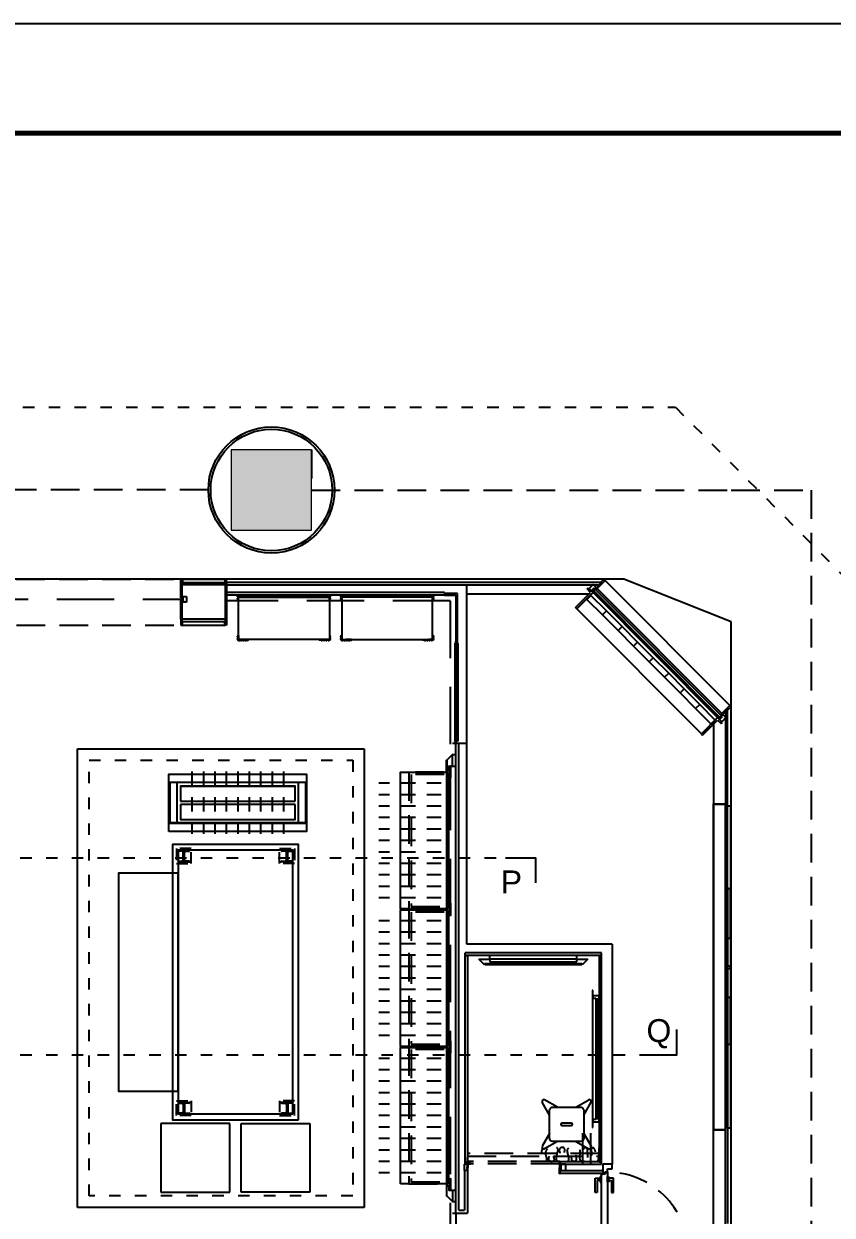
# Model space of a CAD drawing. Header units: millimetres. Extents: x 5896 to 6381, y 4295 to 4378.
# Drawn here: x 6188.71 to 6195.76, y 4313.63 to 4324.03 of the extents above; entities that cross this region are included whole.
import ezdxf

# ---------------------------------------------------------------- set-up
doc = ezdxf.new("R2010")
doc.units = ezdxf.units.MM
for name, pattern in [('CONTINOUS', [0]), ('DOT2', [0.125, 0, -0.125]), ('HIDDEN', [0.375, 0.25, -0.125]), ('HIDDEN2', [0.1875, 0.125, -0.0625]), ('NASCOSTA', [0.375, 0.25, -0.125]), ('NASCOSTA2', [0.1875, 0.125, -0.0625]), ('PHANTOM2', [1.25, 0.625, -0.125, 0.125, -0.125, 0.125, -0.125]), ('TRATTEGGIATA', [0.75, 0.5, -0.25])]:
    doc.linetypes.add(name, pattern=pattern)
for name, color, linetype in [('A-GLAZING', 2, 'Continuous'), ('ax-arredo piani', 2, 'Continuous'), ('ax-arredo piani rossi', 1, 'Continuous'), ('ax-arredo proiezioni', 1, 'NASCOSTA'), ('ax-arredo sez', 6, 'Continuous'), ('AX-proiez vestiti', 1, 'NASCOSTA2'), ('ax-tappeto', 6, 'DOT2'), ('AXlogo', 6, 'Continuous'), ('GA_X DIM', 8, 'Continuous'), ('Pareti02', 3, 'Continuous'), ('Piani', 6, 'Continuous'), ('piani-rossi', 1, 'Continuous'), ('proiezioni', 2, 'NASCOSTA'), ('R-PROIEZIONI', 2, 'NASCOSTA'), ('sezioni 02', 3, 'Continuous'), ('tenda', 2, 'HIDDEN2'), ('Urban', 6, 'Continuous'), ('VITI', 1, 'Continuous'), ('图框', 254, 'Continuous')]:
    doc.layers.add(name, color=color, linetype=linetype)
doc.layers.add('PROIEZ-FASCIONE', color=7, linetype='TRATTEGGIATA', true_color=0xb4b08e)
doc.layers.add('Sections', color=92, linetype='Continuous', true_color=0x00bd00)
doc.layers.add('R-BORDER', color=7, linetype='PHANTOM2', true_color=0xdb0000, plot=False)
doc.layers.add('R-HATCH', color=7, linetype='Continuous', lineweight=9, true_color=0xbababa)
doc.layers.add('R-WALL', color=7, linetype='Continuous', lineweight=9, true_color=0xbababa)
doc.styles.add('cart-inver', font='Arial.ttf')

# ---------------------------------------------------------------- blocks, each defined once
blk = doc.blocks.new('11')
at = {"layer": 'Sections', "linetype": 'DOT2'}
for p, q in [((6061.538, 4475.441), (6073.979, 4475.441)), ((6073.979, 4475.441), (6075.544, 4473.87)), ((6061.514, 4471.51), (6072.496, 4471.51)), ((6061.514, 4469.792), (6073.73, 4469.792))]:
    blk.add_line(p, q, dxfattribs=at)
at = {"layer": 'Sections', "elevation": 0}
for points in [[(6072.496, 4471.51), (6072.758, 4471.51), (6072.758, 4471.291)], [(6073.73, 4469.792), (6073.992, 4469.792), (6073.992, 4470.012)]]:
    blk.add_lwpolyline(points, dxfattribs=at)
at = {"layer": 'Sections', "char_height": 0.2, "width": 0.21739, "style": 'cart-inver'}
for s, insert, attachment_point in [('P', (6072.455, 4471.2), 7), ('Q', (6073.726, 4470.103), 1)]:
    blk.add_mtext(s, dxfattribs=dict(at, insert=insert, attachment_point=attachment_point))
blk = doc.blocks.new('bullone fianco')
at = {"layer": 'VITI'}
for p, q in [((0, 0.008), (-0.003, 0.008)), ((-0.003, 0), (-0.003, 0.007)), ((0, 0.006), (-0.003, 0.006)), ((0, 0.001), (-0.003, 0.001)), ((0, -0.001), (0, 0.008)), ((0, 0.007), (0, 0.008)), ((0, 0), (0, 0.007)), ((0, 0.007), (0, 0.007)), ((0, 0), (0, -0.001)), ((0, 0), (0, 0)), ((0, -0.001), (-0.003, -0.001))]:
    blk.add_line(p, q, dxfattribs=at)
for centre, radius, start, end in [((-0.001, 0.007), 0.00209, 147.1328, 212.8672), ((0.005, 0.004), 0.00787, 163.2213, 196.7787), ((-0.001, 0), 0.00209, 147.1328, 212.8672)]:
    blk.add_arc(centre, radius, start, end, dxfattribs=at)
blk = doc.blocks.new('111')
at = {"layer": 'R-HATCH', "ltscale": 10000}
h = blk.add_hatch(color=253, dxfattribs=at)
h.dxf.hatch_style = 1
h.paths.add_polyline_path([(6069.542, 4413.227), (6070.242, 4413.227), (6070.242, 4413.927), (6069.542, 4413.927)])
h.paths.add_polyline_path([(6070.242, 4421.625), (6070.242, 4422.325), (6069.542, 4422.325), (6069.542, 4421.625)])
h.paths.add_polyline_path([(6061.142, 4421.627), (6061.142, 4422.327), (6061.842, 4422.327), (6061.842, 4421.627)])
h.paths.add_polyline_path([(6061.842, 4413.227), (6061.842, 4413.927), (6061.142, 4413.927), (6061.142, 4413.227)])
h.paths.add_polyline_path([(6061.842, 4404.826), (6061.842, 4405.526), (6061.142, 4405.526), (6061.142, 4404.826)])
h.paths.add_polyline_path([(6053.442, 4405.017), (6053.442, 4405.717), (6052.742, 4405.717), (6052.742, 4405.017)])
h.paths.add_polyline_path([(6052.742, 4413.927), (6053.442, 4413.927), (6053.442, 4413.227), (6052.742, 4413.227)])
at = {"layer": 'A-GLAZING', "color": 253}
for p, q in [((6072.691, 4421.105), (6072.708, 4421.122)), ((6072.7, 4421.096), (6072.691, 4421.105)), ((6072.717, 4421.113), (6072.7, 4421.096)), ((6072.714, 4421.11), (6072.703, 4421.099)), ((6072.703, 4421.099), (6072.703, 4421.096)), ((6072.703, 4421.096), (6073.8, 4419.994)), ((6072.708, 4421.122), (6072.717, 4421.113)), ((6072.717, 4421.11), (6072.714, 4421.11)), ((6073.815, 4420.008), (6072.717, 4421.11)), ((6073.82, 4420.024), (6072.733, 4421.115)), ((6072.697, 4421.08), (6073.784, 4419.989)), ((6073.8, 4419.994), (6073.8, 4419.994)), ((6073.8, 4419.994), (6073.803, 4419.994)), ((6073.803, 4419.994), (6073.815, 4420.006)), ((6073.815, 4420.006), (6073.815, 4420.008)), ((6073.815, 4420.008), (6073.815, 4420.008))]:
    blk.add_line(p, q, dxfattribs=at)
at = {"layer": 'A-GLAZING', "color": 253, "linetype": 'TRATTEGGIATA'}
blk.add_line((6064.27, 4421.022), (6069.123, 4421.022), dxfattribs=at)
at = {"layer": 'ax-arredo piani', "color": 253}
for p, q in [((6073.891, 4420.094), (6072.803, 4421.187)), ((6073.643, 4419.848), (6072.556, 4420.939)), ((6072.694, 4417.613), (6072.691, 4417.613)), ((6072.691, 4417.613), (6072.691, 4416.413)), ((6072.694, 4416.413), (6072.694, 4417.613)), ((6072.751, 4417.563), (6072.694, 4417.563)), ((6072.694, 4417.563), (6072.694, 4417.543)), ((6072.751, 4417.543), (6072.751, 4417.563)), ((6072.694, 4417.543), (6072.721, 4417.543)), ((6072.721, 4417.543), (6072.721, 4416.483)), ((6072.741, 4417.543), (6072.751, 4417.543)), ((6072.741, 4416.483), (6072.741, 4417.543)), ((6069.528, 4416.45), (6068.928, 4416.45)), ((6068.928, 4416.45), (6068.928, 4415.85)), ((6069.528, 4415.85), (6069.528, 4416.45)), ((6069.628, 4416.45), (6070.228, 4416.45)), ((6069.628, 4415.85), (6069.628, 4416.45)), ((6070.228, 4416.45), (6070.228, 4415.85)), ((6072.691, 4416.413), (6072.694, 4416.413)), ((6072.721, 4416.483), (6072.694, 4416.483)), ((6072.694, 4416.483), (6072.694, 4416.463)), ((6072.694, 4416.463), (6072.751, 4416.463)), ((6072.751, 4416.483), (6072.741, 4416.483)), ((6072.751, 4416.463), (6072.751, 4416.483)), ((6068.928, 4415.85), (6069.528, 4415.85)), ((6070.228, 4415.85), (6069.628, 4415.85))]:
    blk.add_line(p, q, dxfattribs=at)
at = {"layer": 'ax-arredo piani', "color": 253, "elevation": 0}
for points in [[(6070.397, 4420.671), (6070.397, 4420.671), (6069.605, 4420.671), (6069.605, 4420.671), (6069.605, 4420.671), (6069.605, 4421.04), (6070.397, 4421.04), (6070.397, 4420.671)], [(6070.505, 4420.671), (6070.505, 4420.671), (6071.297, 4420.671), (6071.297, 4420.671), (6071.297, 4420.671), (6071.297, 4421.04), (6070.505, 4421.04), (6070.505, 4420.671)], [(6069.69, 4420.668), (6069.69, 4420.671), (6069.641, 4420.671), (6069.641, 4420.668)], [(6070.312, 4420.668), (6070.312, 4420.671), (6070.361, 4420.671), (6070.361, 4420.668)], [(6070.59, 4420.668), (6070.59, 4420.671), (6070.541, 4420.671), (6070.541, 4420.668)], [(6071.212, 4420.668), (6071.212, 4420.671), (6071.261, 4420.671), (6071.261, 4420.668)], [(6071.019, 4418.321), (6071.019, 4419.513), (6071.419, 4419.513), (6071.419, 4418.321)], [(6069.068, 4419.072), (6070.128, 4419.072), (6070.128, 4419.422), (6069.068, 4419.422)], [(6070.128, 4416.482), (6070.128, 4418.882), (6069.028, 4418.882), (6069.028, 4416.482)], [(6070.078, 4416.532), (6070.078, 4418.832), (6069.078, 4418.832), (6069.078, 4416.532)], [(6069.078, 4416.732), (6069.078, 4418.632), (6068.557, 4418.632), (6068.557, 4416.732)], [(6071.019, 4417.121), (6071.019, 4418.313), (6071.419, 4418.313), (6071.419, 4417.121)], [(6071.019, 4415.921), (6071.019, 4417.113), (6071.419, 4417.113), (6071.419, 4415.921)]]:
    blk.add_lwpolyline(points, close=True, dxfattribs=at)
for points in [[(6069.098, 4419.392), (6070.098, 4419.392)], [(6070.098, 4419.262), (6070.098, 4419.392), (6069.098, 4419.392), (6069.098, 4419.262)], [(6069.098, 4419.262), (6070.098, 4419.262)], [(6069.098, 4419.232), (6069.098, 4419.102), (6070.098, 4419.102), (6070.098, 4419.232)], [(6070.098, 4419.232), (6069.098, 4419.232)], [(6069.098, 4419.102), (6070.098, 4419.102)]]:
    blk.add_lwpolyline(points, dxfattribs=at)
blk.add_lwpolyline([(6072.587, 4416.292), (6072.347, 4416.292, -0.414214), (6072.317, 4416.322), (6072.317, 4416.562, -0.414214), (6072.347, 4416.592), (6072.587, 4416.592, -0.414214), (6072.617, 4416.562), (6072.617, 4416.322, -0.414214)], format="xyb", close=True, dxfattribs=at)
at = {"layer": 'ax-arredo piani rossi', "color": 253}
for p, q in [((6069.116, 4421.197), (6069.486, 4421.197)), ((6069.115, 4420.797), (6069.487, 4420.797)), ((6071.491, 4420.637), (6071.491, 4419.787)), ((6072.317, 4416.522), (6072.253, 4416.635)), ((6072.387, 4416.592), (6072.274, 4416.655)), ((6072.547, 4416.592), (6072.659, 4416.655)), ((6072.617, 4416.522), (6072.68, 4416.635)), ((6072.507, 4416.452), (6072.427, 4416.452)), ((6072.427, 4416.432), (6072.507, 4416.432)), ((6072.317, 4416.362), (6072.253, 4416.25)), ((6072.617, 4416.362), (6072.68, 4416.25)), ((6072.387, 4416.292), (6072.274, 4416.229)), ((6072.547, 4416.292), (6072.659, 4416.229))]:
    blk.add_line(p, q, dxfattribs=at)
for centre, radius, start, end in [((6072.267, 4416.642), 0.015, 60.7543, 209.2457), ((6072.667, 4416.642), 0.015, 330.7543, 119.2457), ((6072.427, 4416.442), 0.01, 90, 270), ((6072.507, 4416.442), 0.01, 270, 90), ((6072.267, 4416.242), 0.015, 150.7543, 299.2457), ((6072.667, 4416.242), 0.015, 240.7543, 29.2457)]:
    blk.add_arc(centre, radius, start, end, dxfattribs=at)
at = {"layer": 'ax-arredo proiezioni', "color": 253}
for p, q in [((6072.751, 4416.188), (6071.601, 4416.188)), ((6071.601, 4416.188), (6071.601, 4416.163)), ((6071.601, 4416.163), (6072.751, 4416.163)), ((6072.751, 4416.163), (6072.751, 4416.188))]:
    blk.add_line(p, q, dxfattribs=at)
at = {"layer": 'ax-arredo proiezioni', "color": 253, "elevation": 0}
for points in [[(6071.399, 4419.513), (6071.09, 4419.513), (6071.09, 4418.321), (6071.399, 4418.321)], [(6071.399, 4419.493), (6071.11, 4419.493), (6071.11, 4418.341), (6071.399, 4418.341)], [(6071.399, 4418.313), (6071.09, 4418.313), (6071.09, 4417.121), (6071.399, 4417.121)], [(6071.399, 4418.293), (6071.11, 4418.293), (6071.11, 4417.141), (6071.399, 4417.141)], [(6071.399, 4417.113), (6071.09, 4417.113), (6071.09, 4415.921), (6071.399, 4415.921)], [(6071.399, 4417.093), (6071.11, 4417.093), (6071.11, 4415.941), (6071.399, 4415.941)]]:
    blk.add_lwpolyline(points, dxfattribs=at)
at = {"layer": 'ax-arredo proiezioni', "color": 253, "linetype": 'NASCOSTA2', "ltscale": 0.5, "elevation": 0}
for points in [[(6069.063, 4418.847), (6069.063, 4418.717), (6069.193, 4418.717), (6069.193, 4418.847)], [(6070.093, 4418.847), (6070.093, 4418.717), (6069.963, 4418.717), (6069.963, 4418.847)], [(6069.063, 4416.517), (6069.063, 4416.647), (6069.193, 4416.647), (6069.193, 4416.517)], [(6070.093, 4416.517), (6070.093, 4416.647), (6069.963, 4416.647), (6069.963, 4416.517)]]:
    blk.add_lwpolyline(points, close=True, dxfattribs=at)
for points in [[(6069.128, 4418.732), (6069.079, 4418.732, -0.414214), (6069.078, 4418.733), (6069.078, 4418.734, -0.391021), (6069.082, 4418.738), (6069.114, 4418.741, 0.391021), (6069.122, 4418.749), (6069.122, 4418.814, 0.391021), (6069.114, 4418.822), (6069.082, 4418.825, -0.391021), (6069.078, 4418.829), (6069.078, 4418.831, -0.414214), (6069.079, 4418.832), (6069.128, 4418.832)], [(6069.128, 4418.732), (6069.177, 4418.732, 0.414214), (6069.178, 4418.733), (6069.178, 4418.734, 0.391021), (6069.174, 4418.738), (6069.141, 4418.741, -0.391021), (6069.134, 4418.749), (6069.134, 4418.814, -0.391021), (6069.141, 4418.822), (6069.174, 4418.825, 0.391021), (6069.178, 4418.829), (6069.178, 4418.831, 0.414214), (6069.177, 4418.832), (6069.128, 4418.832)], [(6070.028, 4418.732), (6069.979, 4418.732, -0.414214), (6069.978, 4418.733), (6069.978, 4418.734, -0.391021), (6069.982, 4418.738), (6070.014, 4418.741, 0.391021), (6070.022, 4418.749), (6070.022, 4418.814, 0.391021), (6070.014, 4418.822), (6069.982, 4418.825, -0.391021), (6069.978, 4418.829), (6069.978, 4418.831, -0.414214), (6069.979, 4418.832), (6070.028, 4418.832)], [(6070.028, 4418.732), (6070.077, 4418.732, 0.414214), (6070.078, 4418.733), (6070.078, 4418.734, 0.391021), (6070.074, 4418.738), (6070.041, 4418.741, -0.391021), (6070.034, 4418.749), (6070.034, 4418.814, -0.391021), (6070.041, 4418.822), (6070.074, 4418.825, 0.391021), (6070.078, 4418.829), (6070.078, 4418.831, 0.414214), (6070.077, 4418.832), (6070.028, 4418.832)], [(6069.128, 4416.632), (6069.079, 4416.632, 0.414214), (6069.078, 4416.631), (6069.078, 4416.629, 0.391021), (6069.082, 4416.625), (6069.114, 4416.622, -0.391021), (6069.122, 4416.614), (6069.122, 4416.549, -0.391021), (6069.114, 4416.541), (6069.082, 4416.538, 0.391021), (6069.078, 4416.534), (6069.078, 4416.533, 0.414214), (6069.079, 4416.532), (6069.128, 4416.532)], [(6069.128, 4416.632), (6069.177, 4416.632, -0.414214), (6069.178, 4416.631), (6069.178, 4416.629, -0.391021), (6069.174, 4416.625), (6069.141, 4416.622, 0.391021), (6069.134, 4416.614), (6069.134, 4416.549, 0.391021), (6069.141, 4416.541), (6069.174, 4416.538, -0.391021), (6069.178, 4416.534), (6069.178, 4416.533, -0.414214), (6069.177, 4416.532), (6069.128, 4416.532)], [(6070.028, 4416.632), (6069.979, 4416.632, 0.414214), (6069.978, 4416.631), (6069.978, 4416.629, 0.391021), (6069.982, 4416.625), (6070.014, 4416.622, -0.391021), (6070.022, 4416.614), (6070.022, 4416.549, -0.391021), (6070.014, 4416.541), (6069.982, 4416.538, 0.391021), (6069.978, 4416.534), (6069.978, 4416.533, 0.414214), (6069.979, 4416.532), (6070.028, 4416.532)], [(6070.028, 4416.632), (6070.077, 4416.632, -0.414214), (6070.078, 4416.631), (6070.078, 4416.629, -0.391021), (6070.074, 4416.625), (6070.041, 4416.622, 0.391021), (6070.034, 4416.614), (6070.034, 4416.549, 0.391021), (6070.041, 4416.541), (6070.074, 4416.538, -0.391021), (6070.078, 4416.534), (6070.078, 4416.533, -0.414214), (6070.077, 4416.532), (6070.028, 4416.532)]]:
    blk.add_lwpolyline(points, format="xyb", close=True, dxfattribs=at)
at = {"layer": 'ax-arredo proiezioni', "color": 253, "linetype": 'NASCOSTA2', "ltscale": 0.5}
for p in [(6069.178, 4418.732), (6069.978, 4418.732), (6069.178, 4416.632), (6069.978, 4416.632), (6069.178, 4416.532), (6069.978, 4416.532)]:
    blk.add_point(p, dxfattribs=at)
at = {"layer": 'ax-arredo sez', "color": 253}
for p, q in [((6072.645, 4421.112), (6072.656, 4421.122)), ((6072.676, 4421.08), (6072.645, 4421.112)), ((6072.656, 4421.122), (6072.697, 4421.08)), ((6071.401, 4421.072), (6071.401, 4421.057)), ((6071.516, 4421.072), (6071.401, 4421.072)), ((6071.401, 4421.072), (6071.401, 4421.072)), ((6071.401, 4421.057), (6071.501, 4421.057)), ((6071.501, 4421.057), (6071.501, 4420.64)), ((6071.516, 4420.64), (6071.516, 4421.072)), ((6072.545, 4420.95), (6072.676, 4421.08)), ((6072.697, 4421.08), (6072.556, 4420.939)), ((6072.679, 4421.056), (6072.644, 4421.021)), ((6072.644, 4421.021), (6072.779, 4420.885)), ((6072.815, 4420.92), (6072.679, 4421.056)), ((6072.556, 4420.939), (6072.545, 4420.95)), ((6072.779, 4420.885), (6072.815, 4420.92)), ((6072.815, 4420.92), (6072.779, 4420.885)), ((6072.779, 4420.885), (6072.915, 4420.749)), ((6072.95, 4420.784), (6072.815, 4420.92)), ((6072.915, 4420.749), (6072.95, 4420.784)), ((6072.95, 4420.784), (6072.915, 4420.749)), ((6073.086, 4420.648), (6072.95, 4420.784)), ((6072.915, 4420.749), (6073.05, 4420.613)), ((6071.498, 4420.64), (6071.491, 4420.64)), ((6071.491, 4420.64), (6071.491, 4420.637)), ((6071.491, 4420.637), (6071.519, 4420.637)), ((6071.501, 4420.657), (6071.498, 4420.657)), ((6071.498, 4420.657), (6071.498, 4420.64)), ((6071.501, 4420.64), (6071.501, 4420.657)), ((6071.501, 4420.64), (6071.516, 4420.64)), ((6071.519, 4420.64), (6071.501, 4420.64)), ((6071.502, 4420.637), (6071.501, 4420.636)), ((6071.501, 4420.636), (6071.501, 4419.788)), ((6071.508, 4420.637), (6071.502, 4420.637)), ((6071.509, 4420.636), (6071.508, 4420.637)), ((6071.509, 4420.637), (6071.519, 4420.637)), ((6071.509, 4419.787), (6071.509, 4420.637)), ((6071.509, 4419.788), (6071.509, 4420.636)), ((6071.519, 4420.637), (6071.519, 4420.64)), ((6071.519, 4420.637), (6071.519, 4419.787)), ((6073.05, 4420.613), (6073.086, 4420.648)), ((6073.086, 4420.648), (6073.05, 4420.613)), ((6073.05, 4420.613), (6073.186, 4420.477)), ((6073.221, 4420.512), (6073.086, 4420.648)), ((6073.186, 4420.477), (6073.221, 4420.512)), ((6073.221, 4420.512), (6073.186, 4420.477)), ((6073.186, 4420.477), (6073.321, 4420.341)), ((6073.357, 4420.376), (6073.221, 4420.512)), ((6073.357, 4420.376), (6073.321, 4420.341)), ((6073.321, 4420.341), (6073.357, 4420.376)), ((6073.492, 4420.24), (6073.357, 4420.376)), ((6073.321, 4420.341), (6073.457, 4420.205)), ((6073.492, 4420.24), (6073.457, 4420.205)), ((6073.457, 4420.205), (6073.492, 4420.24)), ((6073.457, 4420.205), (6073.592, 4420.069)), ((6073.628, 4420.104), (6073.492, 4420.24)), ((6073.628, 4420.104), (6073.592, 4420.069)), ((6073.592, 4420.069), (6073.628, 4420.104)), ((6073.592, 4420.069), (6073.728, 4419.933)), ((6073.763, 4419.968), (6073.628, 4420.104)), ((6073.784, 4419.989), (6073.643, 4419.848)), ((6073.653, 4419.837), (6073.784, 4419.968)), ((6073.728, 4419.933), (6073.763, 4419.968)), ((6073.826, 4419.947), (6073.784, 4419.989)), ((6073.784, 4419.968), (6073.816, 4419.937)), ((6073.816, 4419.937), (6073.826, 4419.947)), ((6073.643, 4419.848), (6073.653, 4419.837)), ((6071.491, 4419.784), (6071.491, 4419.787)), ((6071.491, 4419.787), (6071.519, 4419.787)), ((6071.498, 4419.784), (6071.491, 4419.784)), ((6071.498, 4419.767), (6071.498, 4419.784)), ((6071.501, 4419.767), (6071.498, 4419.767)), ((6071.501, 4419.788), (6071.502, 4419.787)), ((6071.519, 4419.784), (6071.501, 4419.784)), ((6071.501, 4419.784), (6071.501, 4419.767)), ((6071.502, 4419.787), (6071.508, 4419.787)), ((6071.508, 4419.787), (6071.509, 4419.788)), ((6071.519, 4419.787), (6071.509, 4419.787)), ((6071.519, 4419.787), (6071.519, 4419.784)), ((6073.747, 4416.389), (6073.747, 4419.238)), ((6073.747, 4419.238), (6073.852, 4419.238)), ((6073.752, 4416.394), (6073.752, 4419.233)), ((6073.752, 4419.233), (6073.852, 4419.233)), ((6071.751, 4417.833), (6071.701, 4417.883)), ((6071.701, 4417.883), (6071.796, 4417.883)), ((6071.796, 4417.883), (6071.796, 4417.913)), ((6072.556, 4417.883), (6071.796, 4417.883)), ((6071.796, 4417.883), (6071.796, 4417.86)), ((6072.556, 4417.883), (6072.556, 4417.913)), ((6072.556, 4417.86), (6072.556, 4417.883)), ((6072.556, 4417.883), (6072.651, 4417.883)), ((6072.651, 4417.883), (6072.601, 4417.833)), ((6072.601, 4417.841), (6071.751, 4417.841)), ((6071.751, 4417.841), (6071.751, 4417.833)), ((6071.752, 4417.84), (6071.753, 4417.841)), ((6071.752, 4417.834), (6071.752, 4417.84)), ((6071.753, 4417.833), (6071.752, 4417.834)), ((6071.753, 4417.841), (6072.599, 4417.841)), ((6072.599, 4417.833), (6071.753, 4417.833)), ((6071.796, 4417.86), (6072.556, 4417.86)), ((6072.599, 4417.841), (6072.6, 4417.84)), ((6072.6, 4417.834), (6072.599, 4417.833)), ((6072.6, 4417.84), (6072.6, 4417.834)), ((6072.601, 4417.833), (6072.601, 4417.841)), ((6073.852, 4416.389), (6073.747, 4416.389)), ((6073.852, 4416.394), (6073.752, 4416.394)), ((6071.601, 4416.069), (6071.601, 4416.116)), ((6071.601, 4416.116), (6071.604, 4416.116)), ((6071.604, 4416.116), (6071.604, 4416.066)), ((6072.407, 4416.116), (6072.404, 4416.116)), ((6072.404, 4416.116), (6072.404, 4416.066)), ((6072.407, 4416.069), (6072.407, 4416.116)), ((6071.598, 4416.052), (6071.598, 4416.069)), ((6071.598, 4416.069), (6071.601, 4416.069)), ((6071.601, 4416.052), (6071.598, 4416.052)), ((6071.604, 4416.066), (6071.601, 4416.066)), ((6071.601, 4416.066), (6071.601, 4416.052)), ((6071.604, 4416.061), (6071.601, 4416.061)), ((6071.601, 4416.061), (6071.601, 4416.01)), ((6071.601, 4416.01), (6071.604, 4416.01)), ((6071.604, 4416.01), (6071.604, 4416.061)), ((6072.404, 4416.066), (6072.407, 4416.066)), ((6072.404, 4416.061), (6072.407, 4416.061)), ((6072.404, 4416.01), (6072.404, 4416.061)), ((6072.407, 4416.01), (6072.404, 4416.01)), ((6072.41, 4416.069), (6072.407, 4416.069)), ((6072.407, 4416.066), (6072.407, 4416.052)), ((6072.407, 4416.061), (6072.407, 4416.01)), ((6072.407, 4416.052), (6072.41, 4416.052)), ((6072.41, 4416.052), (6072.41, 4416.069))]:
    blk.add_line(p, q, dxfattribs=at)
at = {"layer": 'ax-arredo sez', "color": 253, "elevation": 0}
for points in [[(6069.641, 4421.054), (6069.641, 4421.057), (6069.601, 4421.057), (6069.601, 4421.017), (6069.604, 4421.017), (6069.604, 4421.054), (6069.641, 4421.054)], [(6070.361, 4421.054), (6070.361, 4421.057), (6070.401, 4421.057), (6070.401, 4421.017), (6070.398, 4421.017), (6070.398, 4421.054), (6070.361, 4421.054)], [(6070.541, 4421.054), (6070.541, 4421.057), (6070.501, 4421.057), (6070.501, 4421.017), (6070.504, 4421.017), (6070.504, 4421.054), (6070.541, 4421.054)], [(6071.261, 4421.054), (6071.261, 4421.057), (6071.301, 4421.057), (6071.301, 4421.017), (6071.298, 4421.017), (6071.298, 4421.054), (6071.261, 4421.054)], [(6069.641, 4420.67), (6069.641, 4420.667), (6069.601, 4420.667), (6069.601, 4420.707), (6069.604, 4420.707), (6069.604, 4420.67), (6069.641, 4420.67)], [(6070.361, 4420.67), (6070.361, 4420.667), (6070.401, 4420.667), (6070.401, 4420.707), (6070.398, 4420.707), (6070.398, 4420.67), (6070.361, 4420.67)], [(6070.541, 4420.67), (6070.541, 4420.667), (6070.501, 4420.667), (6070.501, 4420.707), (6070.504, 4420.707), (6070.504, 4420.67), (6070.541, 4420.67)], [(6071.261, 4420.67), (6071.261, 4420.667), (6071.301, 4420.667), (6071.301, 4420.707), (6071.298, 4420.707), (6071.298, 4420.67), (6071.261, 4420.67)], [(6071.471, 4419.667), (6071.421, 4419.617), (6071.421, 4419.521), (6071.425, 4419.521), (6071.425, 4419.532), (6071.44, 4419.532), (6071.44, 4419.567), (6071.471, 4419.567), (6071.471, 4419.667), (6071.471, 4419.667)], [(6071.425, 4418.332), (6071.44, 4418.332), (6071.44, 4419.502), (6071.425, 4419.502), (6071.425, 4419.513), (6071.421, 4419.513), (6071.421, 4418.321), (6071.425, 4418.321), (6071.425, 4418.332)], [(6071.425, 4417.132), (6071.44, 4417.132), (6071.44, 4418.302), (6071.425, 4418.302), (6071.425, 4418.313), (6071.421, 4418.313), (6071.421, 4417.121), (6071.425, 4417.121), (6071.425, 4417.132)], [(6071.425, 4415.932), (6071.44, 4415.932), (6071.44, 4417.102), (6071.425, 4417.102), (6071.425, 4417.113), (6071.421, 4417.113), (6071.421, 4415.921), (6071.425, 4415.921), (6071.425, 4415.932)], [(6071.471, 4415.767), (6071.421, 4415.817), (6071.421, 4415.913), (6071.425, 4415.913), (6071.425, 4415.902), (6071.44, 4415.902), (6071.44, 4415.867), (6071.471, 4415.867), (6071.471, 4415.767), (6071.471, 4415.767)]]:
    blk.add_lwpolyline(points, dxfattribs=at)
for points in [[(6070.398, 4421.041), (6070.398, 4421.054), (6069.604, 4421.054), (6069.604, 4421.041)], [(6070.504, 4421.041), (6070.504, 4421.054), (6071.298, 4421.054), (6071.298, 4421.041)], [(6071.421, 4419.617), (6071.421, 4419.521), (6071.42, 4419.521), (6071.42, 4419.617)], [(6071.425, 4419.532), (6071.425, 4419.502), (6071.455, 4419.502), (6071.455, 4419.532)], [(6071.428, 4419.529), (6071.428, 4419.505), (6071.452, 4419.505), (6071.452, 4419.529)], [(6071.455, 4419.567), (6071.455, 4419.532), (6071.44, 4419.532), (6071.44, 4419.567)], [(6071.455, 4419.567), (6071.455, 4419.467), (6071.458, 4419.467), (6071.458, 4419.567)], [(6071.421, 4418.321), (6071.421, 4419.513), (6071.42, 4419.513), (6071.42, 4418.321)], [(6071.44, 4419.502), (6071.44, 4419.467), (6071.455, 4419.467), (6071.455, 4419.502)], [(6071.421, 4417.121), (6071.421, 4418.313), (6071.42, 4418.313), (6071.42, 4417.121)], [(6071.425, 4418.332), (6071.425, 4418.302), (6071.455, 4418.302), (6071.455, 4418.332)], [(6071.428, 4418.329), (6071.428, 4418.305), (6071.452, 4418.305), (6071.452, 4418.329)], [(6071.455, 4418.367), (6071.455, 4418.332), (6071.44, 4418.332), (6071.44, 4418.367)], [(6071.44, 4418.302), (6071.44, 4418.267), (6071.455, 4418.267), (6071.455, 4418.302)], [(6071.455, 4418.367), (6071.455, 4418.267), (6071.458, 4418.267), (6071.458, 4418.367)], [(6071.455, 4417.167), (6071.455, 4417.132), (6071.44, 4417.132), (6071.44, 4417.167)], [(6071.455, 4417.167), (6071.455, 4417.067), (6071.458, 4417.067), (6071.458, 4417.167)], [(6071.421, 4415.921), (6071.421, 4417.113), (6071.42, 4417.113), (6071.42, 4415.921)], [(6071.425, 4417.132), (6071.425, 4417.102), (6071.455, 4417.102), (6071.455, 4417.132)], [(6071.428, 4417.129), (6071.428, 4417.105), (6071.452, 4417.105), (6071.452, 4417.129)], [(6071.44, 4417.102), (6071.44, 4417.067), (6071.455, 4417.067), (6071.455, 4417.102)], [(6071.421, 4415.817), (6071.421, 4415.913), (6071.42, 4415.913), (6071.42, 4415.817)], [(6071.425, 4415.932), (6071.425, 4415.902), (6071.455, 4415.902), (6071.455, 4415.932)], [(6071.428, 4415.929), (6071.428, 4415.905), (6071.452, 4415.905), (6071.452, 4415.929)], [(6071.455, 4415.967), (6071.455, 4415.932), (6071.44, 4415.932), (6071.44, 4415.967)], [(6071.44, 4415.902), (6071.44, 4415.867), (6071.455, 4415.867), (6071.455, 4415.902)], [(6071.455, 4415.967), (6071.455, 4415.867), (6071.458, 4415.867), (6071.458, 4415.967)]]:
    blk.add_lwpolyline(points, close=True, dxfattribs=at)
at = {"layer": 'AX-proiez vestiti', "color": 253}
for p, q in [((6069.198, 4419.52), (6069.198, 4418.975)), ((6069.298, 4419.52), (6069.298, 4418.975)), ((6069.398, 4419.52), (6069.398, 4418.975)), ((6069.498, 4419.52), (6069.498, 4418.975)), ((6069.598, 4419.52), (6069.598, 4418.975)), ((6069.698, 4419.52), (6069.698, 4418.975)), ((6069.798, 4419.52), (6069.798, 4418.975)), ((6069.898, 4419.52), (6069.898, 4418.975)), ((6069.998, 4419.52), (6069.998, 4418.975)), ((6071.373, 4419.417), (6070.828, 4419.417)), ((6071.373, 4419.317), (6070.828, 4419.317)), ((6071.373, 4419.217), (6070.828, 4419.217)), ((6071.373, 4419.117), (6070.828, 4419.117)), ((6071.373, 4419.017), (6070.828, 4419.017)), ((6071.373, 4418.917), (6070.828, 4418.917)), ((6071.373, 4418.817), (6070.828, 4418.817)), ((6071.373, 4418.717), (6070.828, 4418.717)), ((6071.373, 4418.617), (6070.828, 4418.617)), ((6071.373, 4418.517), (6070.828, 4418.517)), ((6071.373, 4418.417), (6070.828, 4418.417)), ((6071.373, 4418.217), (6070.828, 4418.217)), ((6071.373, 4418.117), (6070.828, 4418.117)), ((6071.373, 4418.017), (6070.828, 4418.017)), ((6071.373, 4417.917), (6070.828, 4417.917)), ((6071.373, 4417.817), (6070.828, 4417.817)), ((6071.373, 4417.717), (6070.828, 4417.717)), ((6071.373, 4417.617), (6070.828, 4417.617)), ((6071.373, 4417.517), (6070.828, 4417.517)), ((6071.373, 4417.417), (6070.828, 4417.417)), ((6071.373, 4417.317), (6070.828, 4417.317)), ((6071.373, 4417.217), (6070.828, 4417.217)), ((6071.373, 4417.017), (6070.828, 4417.017)), ((6071.373, 4416.917), (6070.828, 4416.917)), ((6071.373, 4416.817), (6070.828, 4416.817)), ((6071.373, 4416.717), (6070.828, 4416.717)), ((6071.373, 4416.617), (6070.828, 4416.617)), ((6071.373, 4416.517), (6070.828, 4416.517)), ((6071.373, 4416.417), (6070.828, 4416.417)), ((6071.373, 4416.317), (6070.828, 4416.317)), ((6071.373, 4416.217), (6070.828, 4416.217)), ((6071.373, 4416.117), (6070.828, 4416.117)), ((6071.373, 4416.017), (6070.828, 4416.017))]:
    blk.add_line(p, q, dxfattribs=at)
at = {"layer": 'ax-tappeto', "color": 253, "linetype": 'CONTINOUS'}
for p, q in [((6068.201, 4415.717), (6068.201, 4419.717)), ((6068.201, 4419.717), (6070.701, 4419.717)), ((6070.701, 4419.717), (6070.701, 4415.717)), ((6070.701, 4415.717), (6068.201, 4415.717))]:
    blk.add_line(p, q, dxfattribs=at)
at = {"layer": 'ax-tappeto', "color": 253}
for p, q in [((6068.301, 4415.817), (6068.301, 4419.617)), ((6068.301, 4419.617), (6070.601, 4419.617)), ((6070.601, 4419.617), (6070.601, 4415.817)), ((6070.601, 4415.817), (6068.301, 4415.817))]:
    blk.add_line(p, q, dxfattribs=at)
at = {"layer": 'AXlogo', "color": 253}
for p, q in [((6073.871, 4416.408), (6073.871, 4419.221)), ((6073.871, 4419.221), (6073.896, 4419.221)), ((6073.896, 4419.221), (6073.896, 4416.408)), ((6073.896, 4416.408), (6073.871, 4416.408))]:
    blk.add_line(p, q, dxfattribs=at)
at = {"layer": 'DEFPOINTS', "color": 253}
for p, q in [((6071.471, 4419.767), (6071.501, 4419.767)), ((6071.471, 4419.667), (6071.501, 4419.667)), ((6071.471, 4419.567), (6071.501, 4419.567)), ((6071.471, 4415.867), (6071.501, 4415.867)), ((6071.471, 4415.767), (6071.501, 4415.767)), ((6071.471, 4415.667), (6071.501, 4415.667))]:
    blk.add_line(p, q, dxfattribs=at)
at = {"layer": 'Pareti02', "color": 253}
for p, q in [((6071.596, 4421.068), (6071.596, 4421.148)), ((6071.401, 4421.082), (6069.501, 4421.082)), ((6071.401, 4421.057), (6069.501, 4421.057)), ((6071.401, 4421.082), (6071.401, 4421.057)), ((6071.596, 4418.013), (6071.596, 4421.068)), ((6071.596, 4421.068), (6072.664, 4421.068)), ((6071.501, 4415.667), (6071.501, 4419.963)), ((6073.747, 4419.931), (6073.747, 4419.238)), ((6071.501, 4419.389), (6071.501, 4419.767)), ((6071.501, 4419.767), (6071.596, 4419.767)), ((6071.526, 4415.692), (6071.526, 4419.767)), ((6072.865, 4418.013), (6071.596, 4418.013)), ((6072.865, 4418.013), (6072.865, 4416.093)), ((6072.77, 4417.938), (6071.582, 4417.938)), ((6071.582, 4417.913), (6071.582, 4417.938)), ((6072.77, 4417.913), (6071.582, 4417.913)), ((6072.77, 4417.913), (6072.77, 4417.938)), ((6072.606, 4416.363), (6072.606, 4416.093)), ((6072.676, 4416.363), (6072.676, 4416.093)), ((6073.747, 4415.539), (6073.747, 4416.389)), ((6071.582, 4416.152), (6071.582, 4416.094)), ((6071.576, 4416.038), (6071.576, 4415.692)), ((6071.601, 4416.038), (6071.601, 4415.667)), ((6072.407, 4416.038), (6072.783, 4416.038)), ((6072.77, 4416.013), (6072.407, 4416.013)), ((6072.594, 4416.013), (6072.581, 4416.013)), ((6072.594, 4416.013), (6072.581, 4416.013)), ((6072.783, 4416.013), (6072.77, 4416.013)), ((6071.526, 4415.692), (6071.576, 4415.692)), ((6071.501, 4415.667), (6071.601, 4415.667))]:
    blk.add_line(p, q, dxfattribs=at)
at = {"layer": 'Piani', "color": 253, "elevation": 0}
for points in [[(6068.998, 4418.997), (6068.998, 4419.497), (6070.198, 4419.497), (6070.198, 4418.997)], [(6069.006, 4419.422), (6069.003, 4419.425), (6070.193, 4419.425), (6070.19, 4419.422)], [(6069.003, 4419.425), (6069.006, 4419.422), (6069.006, 4419.072), (6069.003, 4419.069)], [(6070.193, 4419.425), (6070.19, 4419.422), (6070.19, 4419.072), (6070.193, 4419.069)], [(6069.006, 4419.072), (6069.003, 4419.069), (6070.193, 4419.069), (6070.19, 4419.072)]]:
    blk.add_lwpolyline(points, close=True, dxfattribs=at)
at = {"layer": 'piani-rossi', "color": 253}
for p, q in [((6072.716, 4415.846), (6072.716, 4415.972)), ((6072.716, 4415.972), (6072.76, 4415.972)), ((6072.734, 4415.951), (6072.734, 4415.846)), ((6072.76, 4415.951), (6072.734, 4415.951)), ((6072.76, 4415.985), (6072.76, 4415.938)), ((6072.77, 4415.985), (6072.76, 4415.985)), ((6072.76, 4415.972), (6072.76, 4415.951)), ((6072.76, 4415.938), (6072.77, 4415.938)), ((6072.77, 4415.938), (6072.77, 4415.985)), ((6072.823, 4415.938), (6072.823, 4415.985)), ((6072.823, 4415.985), (6072.833, 4415.985)), ((6072.833, 4415.938), (6072.823, 4415.938)), ((6072.833, 4415.985), (6072.833, 4415.938)), ((6072.877, 4415.972), (6072.833, 4415.972)), ((6072.833, 4415.972), (6072.833, 4415.951)), ((6072.833, 4415.951), (6072.859, 4415.951)), ((6072.859, 4415.951), (6072.859, 4415.846)), ((6072.877, 4415.846), (6072.877, 4415.972)), ((6072.734, 4415.846), (6072.716, 4415.846)), ((6072.859, 4415.846), (6072.877, 4415.846))]:
    blk.add_line(p, q, dxfattribs=at)
at = {"layer": 'PROIEZ-FASCIONE', "color": 253}
for q in [(6069.501, 4421.007), (6071.451, 4414.657)]:
    blk.add_line((6071.451, 4421.007), q, dxfattribs=at)
at = {"layer": 'proiezioni', "color": 253}
for p, q in [((6064.291, 4421.197), (6069.102, 4421.197)), ((6064.292, 4420.797), (6069.101, 4420.797)), ((6072.404, 4416.116), (6071.604, 4416.116)), ((6071.604, 4416.116), (6071.628, 4416.116)), ((6072.404, 4416.096), (6071.604, 4416.096)), ((6071.604, 4416.096), (6071.628, 4416.096)), ((6071.501, 4415.667), (6071.501, 4414.867))]:
    blk.add_line(p, q, dxfattribs=at)
blk.add_arc((6072.823, 4415.318), 0.705, 0, 91.4632, dxfattribs=at)
at = {"layer": 'R-BORDER', "color": 253, "ltscale": 10000}
for p, q in [((6072.965, 4421.197), (6061.792, 4421.197)), ((6073.901, 4420.825), (6072.965, 4421.197)), ((6073.901, 4415.542), (6073.901, 4420.825))]:
    blk.add_line(p, q, dxfattribs=at)
at = {"layer": 'R-PROIEZIONI', "color": 253}
for p, q in [((6070.242, 4422.325), (6070.242, 4421.975)), ((6070.242, 4421.975), (6073.901, 4421.975)), ((6073.901, 4421.975), (6074.601, 4421.975)), ((6074.601, 4421.975), (6074.601, 4401.402))]:
    blk.add_line(p, q, dxfattribs=at)
at = {"layer": 'R-PROIEZIONI', "color": 253, "linetype": 'HIDDEN'}
blk.add_line((6069.342, 4421.977), (6063.047, 4421.977), dxfattribs=at)
at = {"layer": 'R-WALL', "color": 253, "ltscale": 10000}
for p, q in [((6070.242, 4422.325), (6069.542, 4422.325)), ((6069.542, 4422.325), (6069.542, 4421.625)), ((6070.242, 4421.625), (6070.242, 4422.325)), ((6069.542, 4421.625), (6070.242, 4421.625))]:
    blk.add_line(p, q, dxfattribs=at)
at = {"layer": 'sezioni 02', "color": 253}
for p, q in [((6069.101, 4421.148), (6069.101, 4421.197)), ((6069.101, 4421.197), (6069.116, 4421.197)), ((6069.116, 4421.197), (6069.116, 4421.167)), ((6069.501, 4421.197), (6069.486, 4421.197)), ((6069.486, 4421.197), (6069.486, 4421.167)), ((6069.501, 4421.167), (6069.501, 4421.197)), ((6072.793, 4421.197), (6072.763, 4421.167)), ((6072.804, 4421.186), (6072.793, 4421.197)), ((6069.102, 4421.147), (6069.101, 4421.148)), ((6069.101, 4421.033), (6069.101, 4421.147)), ((6069.101, 4421.147), (6069.111, 4421.147)), ((6069.111, 4421.147), (6069.102, 4421.147)), ((6069.116, 4421.167), (6069.111, 4421.167)), ((6069.111, 4421.167), (6069.111, 4421.147)), ((6069.111, 4421.167), (6069.491, 4421.167)), ((6069.111, 4421.147), (6069.111, 4421.167)), ((6069.111, 4421.147), (6069.111, 4421.047)), ((6069.491, 4421.147), (6069.111, 4421.147)), ((6069.486, 4421.167), (6069.491, 4421.167)), ((6069.491, 4421.167), (6069.491, 4421.147)), ((6069.491, 4421.167), (6069.491, 4421.147)), ((6069.491, 4421.147), (6069.501, 4421.147)), ((6069.491, 4421.147), (6069.501, 4421.147)), ((6069.491, 4420.827), (6069.491, 4421.147)), ((6069.501, 4421.147), (6069.501, 4421.167)), ((6069.501, 4421.167), (6069.501, 4421.167)), ((6069.501, 4421.147), (6069.501, 4420.797)), ((6072.698, 4421.151), (6072.662, 4421.116)), ((6072.662, 4421.116), (6072.682, 4421.096)), ((6072.682, 4421.096), (6072.708, 4421.122)), ((6072.691, 4421.105), (6072.682, 4421.096)), ((6072.682, 4421.096), (6072.697, 4421.08)), ((6072.707, 4421.09), (6072.691, 4421.105)), ((6072.697, 4421.08), (6072.707, 4421.09)), ((6072.733, 4421.115), (6072.698, 4421.151)), ((6072.708, 4421.122), (6072.723, 4421.106)), ((6072.723, 4421.106), (6072.733, 4421.115)), ((6072.77, 4421.167), (6072.726, 4421.123)), ((6072.726, 4421.123), (6072.733, 4421.115)), ((6072.733, 4421.115), (6072.804, 4421.186)), ((6072.763, 4421.167), (6072.77, 4421.167)), ((6069.101, 4421.033), (6069.101, 4421.047)), ((6069.101, 4421.047), (6069.151, 4421.047)), ((6069.123, 4421.033), (6069.101, 4421.033)), ((6069.101, 4420.847), (6069.101, 4421.01)), ((6069.101, 4421.01), (6069.123, 4421.01)), ((6069.101, 4420.997), (6069.101, 4421.01)), ((6069.123, 4420.997), (6069.101, 4420.997)), ((6069.111, 4420.997), (6069.111, 4420.847)), ((6069.123, 4420.997), (6069.123, 4421.033)), ((6069.123, 4421.01), (6069.123, 4420.997)), ((6069.151, 4420.997), (6069.123, 4420.997)), ((6069.151, 4421.047), (6069.151, 4420.997)), ((6069.111, 4420.847), (6069.101, 4420.847)), ((6069.102, 4420.847), (6069.101, 4420.846)), ((6069.101, 4420.846), (6069.101, 4420.797)), ((6069.101, 4420.797), (6069.116, 4420.797)), ((6069.111, 4420.847), (6069.102, 4420.847)), ((6069.111, 4420.827), (6069.111, 4420.847)), ((6069.491, 4420.847), (6069.111, 4420.847)), ((6069.111, 4420.847), (6069.111, 4420.827)), ((6069.116, 4420.827), (6069.111, 4420.827)), ((6069.111, 4420.827), (6069.491, 4420.827)), ((6069.116, 4420.797), (6069.116, 4420.827)), ((6069.486, 4420.797), (6069.486, 4420.827)), ((6069.486, 4420.827), (6069.491, 4420.827)), ((6069.501, 4420.797), (6069.486, 4420.797)), ((6069.491, 4420.827), (6069.491, 4420.847)), ((6073.82, 4420.024), (6073.891, 4420.095)), ((6073.871, 4420.062), (6073.827, 4420.017)), ((6073.901, 4420.084), (6073.871, 4420.054)), ((6073.871, 4420.054), (6073.871, 4420.062)), ((6073.891, 4420.095), (6073.901, 4420.084)), ((6073.784, 4419.989), (6073.794, 4419.999)), ((6073.8, 4419.973), (6073.784, 4419.989)), ((6073.794, 4419.999), (6073.809, 4419.983)), ((6073.8, 4419.973), (6073.826, 4419.999)), ((6073.809, 4419.983), (6073.8, 4419.973)), ((6073.82, 4419.954), (6073.8, 4419.973)), ((6073.81, 4420.015), (6073.82, 4420.024)), ((6073.826, 4419.999), (6073.81, 4420.015)), ((6073.827, 4420.017), (6073.82, 4420.024)), ((6073.82, 4420.024), (6073.855, 4419.989)), ((6073.855, 4419.989), (6073.82, 4419.954)), ((6073.896, 4418.495), (6073.852, 4418.495)), ((6073.852, 4418.495), (6073.852, 4418.065)), ((6073.896, 4418.065), (6073.896, 4418.495)), ((6073.852, 4418.065), (6073.896, 4418.065)), ((6073.896, 4417.822), (6073.852, 4417.822)), ((6073.852, 4417.822), (6073.852, 4417.8)), ((6073.852, 4417.8), (6073.896, 4417.8)), ((6073.896, 4417.8), (6073.896, 4417.822)), ((6073.896, 4417.547), (6073.852, 4417.547)), ((6073.852, 4417.547), (6073.852, 4417.141)), ((6073.896, 4417.141), (6073.896, 4417.547)), ((6073.852, 4417.141), (6073.896, 4417.141)), ((6071.576, 4416.094), (6071.601, 4416.094)), ((6071.576, 4416.038), (6071.576, 4416.094)), ((6071.601, 4416.038), (6071.576, 4416.038)), ((6071.601, 4416.094), (6071.601, 4416.038)), ((6072.461, 4416.094), (6072.417, 4416.094)), ((6072.417, 4416.094), (6072.417, 4416.038)), ((6072.417, 4416.038), (6072.461, 4416.038)), ((6072.461, 4416.038), (6072.461, 4416.094)), ((6072.77, 4416.008), (6072.783, 4416.008)), ((6072.77, 4415.318), (6072.77, 4416.008)), ((6072.865, 4416.093), (6072.783, 4416.093)), ((6072.783, 4416.093), (6072.783, 4416.013)), ((6072.783, 4416.013), (6072.803, 4416.015)), ((6072.783, 4416.013), (6072.783, 4416.013)), ((6072.783, 4416.013), (6072.783, 4416.013)), ((6072.783, 4416.008), (6072.805, 4416.01)), ((6072.803, 4416.015), (6072.803, 4416.028)), ((6072.803, 4416.028), (6072.823, 4416.028)), ((6072.805, 4416.01), (6072.805, 4416.023)), ((6072.805, 4416.023), (6072.823, 4416.023)), ((6072.823, 4416.053), (6072.865, 4416.053)), ((6072.823, 4416.028), (6072.823, 4416.053)), ((6072.823, 4416.023), (6072.823, 4415.318)), ((6072.865, 4416.053), (6072.865, 4416.093))]:
    blk.add_line(p, q, dxfattribs=at)
at = {"layer": 'tenda', "color": 253}
blk.add_spline([(6072.747, 4416.237), (6072.74, 4416.125), (6072.737, 4416.118), (6072.719, 4416.12), (6072.714, 4416.174), (6072.709, 4416.228), (6072.698, 4416.236), (6072.687, 4416.234), (6072.683, 4416.2), (6072.681, 4416.152), (6072.675, 4416.117), (6072.655, 4416.125), (6072.652, 4416.159), (6072.65, 4416.202), (6072.639, 4416.236), (6072.62, 4416.234), (6072.616, 4416.19), (6072.613, 4416.124), (6072.593, 4416.12), (6072.583, 4416.147), (6072.584, 4416.181), (6072.575, 4416.232), (6072.562, 4416.235), (6072.549, 4416.154), (6072.542, 4416.119), (6072.521, 4416.12), (6072.511, 4416.16), (6072.513, 4416.209), (6072.506, 4416.236), (6072.483, 4416.233), (6072.481, 4416.162), (6072.476, 4416.12), (6072.455, 4416.119), (6072.444, 4416.155), (6072.448, 4416.194), (6072.443, 4416.237), (6072.413, 4416.235), (6072.414, 4416.165), (6072.41, 4416.119), (6072.389, 4416.119), (6072.38, 4416.163), (6072.386, 4416.189), (6072.386, 4416.234), (6072.358, 4416.237), (6072.348, 4416.198), (6072.352, 4416.158), (6072.354, 4416.123), (6072.328, 4416.116), (6072.315, 4416.126), (6072.316, 4416.164), (6072.326, 4416.199), (6072.324, 4416.23), (6072.318, 4416.236), (6072.284, 4416.203), (6072.287, 4416.16), (6072.287, 4416.119), (6072.265, 4416.117), (6072.252, 4416.141), (6072.251, 4416.179), (6072.251, 4416.207), (6072.259, 4416.233), (6072.26, 4416.235)], degree=3, dxfattribs=at)
at = {"layer": 'Urban', "color": 253}
for p, q in [((6071.321, 4421.167), (6069.501, 4421.167)), ((6069.501, 4421.167), (6069.501, 4421.148)), ((6069.501, 4421.148), (6071.34, 4421.148)), ((6072.77, 4421.167), (6071.321, 4421.167)), ((6071.34, 4421.148), (6072.751, 4421.148)), ((6073.871, 4418.508), (6073.871, 4420.062)), ((6073.852, 4420.043), (6073.852, 4418.508)), ((6073.849, 4419.233), (6073.849, 4416.394)), ((6073.852, 4419.233), (6073.849, 4419.233)), ((6073.852, 4416.394), (6073.852, 4419.233)), ((6073.852, 4415.564), (6073.852, 4418.508)), ((6073.871, 4418.508), (6073.871, 4415.576)), ((6071.582, 4417.913), (6071.601, 4417.913)), ((6071.582, 4416.094), (6071.582, 4417.913)), ((6071.601, 4417.913), (6071.601, 4416.094)), ((6072.77, 4417.913), (6072.751, 4417.913)), ((6072.751, 4417.913), (6072.751, 4416.113)), ((6072.77, 4416.113), (6072.77, 4417.913)), ((6073.849, 4416.394), (6073.852, 4416.394)), ((6071.582, 4416.094), (6071.582, 4416.152)), ((6071.601, 4416.152), (6071.601, 4416.094)), ((6072.77, 4416.113), (6072.407, 4416.113)), ((6072.407, 4416.113), (6072.407, 4416.094)), ((6072.751, 4416.113), (6072.77, 4416.113)), ((6072.77, 4416.094), (6072.77, 4416.113)), ((6071.601, 4416.094), (6071.582, 4416.094)), ((6071.601, 4416.094), (6071.582, 4416.094)), ((6072.407, 4416.094), (6072.77, 4416.094))]:
    blk.add_line(p, q, dxfattribs=at)
for radius in [0.55, 0.53]:
    blk.add_circle((6069.892, 4421.975), radius, dxfattribs=at)
at = {"layer": 'VITI', "color": 253, "elevation": 0}
for points in [[(6069.6, 4421.017), (6069.601, 4421.017), (6069.601, 4421.057), (6069.6, 4421.057)], [(6070.401, 4421.017), (6070.402, 4421.017), (6070.402, 4421.057), (6070.401, 4421.057)], [(6070.501, 4421.017), (6070.5, 4421.017), (6070.5, 4421.057), (6070.501, 4421.057)], [(6071.302, 4421.017), (6071.301, 4421.017), (6071.301, 4421.057), (6071.302, 4421.057)]]:
    blk.add_lwpolyline(points, close=True, dxfattribs=at)
for points in [[(6069.601, 4420.707), (6069.6, 4420.707), (6069.6, 4420.666), (6069.69, 4420.666), (6069.69, 4420.667), (6069.601, 4420.667), (6069.601, 4420.707)], [(6070.401, 4420.707), (6070.402, 4420.707), (6070.402, 4420.666), (6070.312, 4420.666), (6070.312, 4420.667), (6070.401, 4420.667), (6070.401, 4420.707)], [(6070.501, 4420.707), (6070.5, 4420.707), (6070.5, 4420.666), (6070.59, 4420.666), (6070.59, 4420.667), (6070.501, 4420.667), (6070.501, 4420.707)], [(6071.301, 4420.707), (6071.302, 4420.707), (6071.302, 4420.666), (6071.212, 4420.666), (6071.212, 4420.667), (6071.301, 4420.667), (6071.301, 4420.707)]]:
    blk.add_lwpolyline(points, dxfattribs=at)
at = {"layer": 'VITI', "color": 253, "extrusion": (0, 0, -1), "zscale": -1}
for p, rotation in [((-6069.6, 4421.051), 180), ((-6069.6, 4421.031), 180), ((-6070.328, 4420.666), 90), ((-6070.348, 4420.666), 90), ((-6070.368, 4420.666), 90), ((-6070.388, 4420.666), 90)]:
    blk.add_blockref('bullone fianco', p, dxfattribs=dict(at, rotation=rotation))
at = {"layer": 'VITI', "color": 253}
for p, rotation in [((6070.402, 4421.051), 180), ((6071.302, 4421.051), 180), ((6071.302, 4421.031), 180), ((6069.614, 4420.666), 90), ((6069.634, 4420.666), 90), ((6069.654, 4420.666), 90), ((6069.674, 4420.666), 90), ((6070.514, 4420.666), 90), ((6070.534, 4420.666), 90), ((6070.554, 4420.666), 90), ((6070.574, 4420.666), 90)]:
    blk.add_blockref('bullone fianco', p, dxfattribs=dict(at, rotation=rotation))
at = {"layer": 'VITI', "color": 253, "extrusion": (0, 0, -1), "zscale": -1}
for p in [(-6070.402, 4421.023), (-6070.402, 4420.692), (-6070.402, 4420.672)]:
    blk.add_blockref('bullone fianco', p, dxfattribs=at)
at = {"layer": 'VITI', "color": 253, "xscale": -1}
for p, rotation in [((6070.5, 4421.051), 180), ((6071.228, 4420.666), 270), ((6071.248, 4420.666), 270), ((6071.268, 4420.666), 270), ((6071.288, 4420.666), 270)]:
    blk.add_blockref('bullone fianco', p, dxfattribs=dict(at, rotation=rotation))
at = {"layer": 'VITI', "color": 253}
for p in [(6070.5, 4421.023), (6069.6, 4420.692), (6069.6, 4420.672), (6070.5, 4420.692), (6070.5, 4420.672)]:
    blk.add_blockref('bullone fianco', p, dxfattribs=at)
at = {"layer": 'VITI', "color": 253, "xscale": -1}
for p in [(6071.302, 4420.692), (6071.302, 4420.672)]:
    blk.add_blockref('bullone fianco', p, dxfattribs=at)
blk = doc.blocks.new('tukuang')
at = {"layer": '图框'}
blk.add_lwpolyline([(0, 0), (4200, 0), (4200, 2969.7), (0, 2969.7)], close=True, dxfattribs=at)
at = {"layer": '图框', "const_width": 4.24}
blk.add_lwpolyline([(212.1, 2870.7), (4101, 2870.7), (4101, 99), (212.1, 99)], close=True, dxfattribs=at)

msp = doc.modelspace()

# ---------------------------------------------------------------- block references
msp.add_blockref('111', (120.973, -102.015))
at = {"layer": 'GA_X DIM', "xscale": 0.009635294117647079, "yscale": 0.009635294117647079, "zscale": 0.009635294117647079}
msp.add_blockref('tukuang', (6165.05, 4295.413), dxfattribs=at)
at = {"layer": 'Sections'}
msp.add_blockref('11', (120.41, -154.759), dxfattribs=at)

doc.saveas('drawing.dxf')
